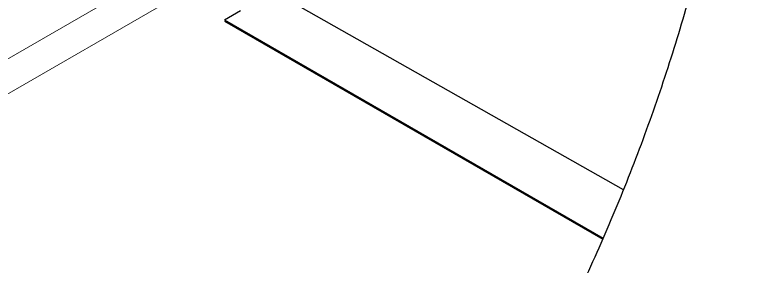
# Model space of a CAD drawing. Header units: millimetres. Extents: x -5 to 1510635, y -6 to 71285.
# Drawn here: x 1277114 to 1278353, y 10914 to 11332 of the extents above; entities that cross this region are included whole.
import ezdxf

# ---------------------------------------------------------------- set-up
doc = ezdxf.new("R2010")
doc.units = ezdxf.units.MM
doc.header["$LTSCALE"] = 1000
doc.linetypes.add('HIDDEN', pattern=[0.375, 0.25, -0.125])
doc.linetypes.add('PHANTOM', pattern=[2.5, 1.25, -0.25, 0.25, -0.25, 0.25, -0.25])
for name, color, linetype in [('2', 42, 'Continuous'), ('MP-4', 4, 'HIDDEN'), ('MP-8', 8, 'Continuous'), ('MP-DE-0001', 7, 'Continuous')]:
    doc.layers.add(name, color=color, linetype=linetype)

msp = doc.modelspace()

# ---------------------------------------------------------------- linework, layer by layer
at = {"layer": '2', "color": 6, "linetype": 'PHANTOM'}
msp.add_arc((1275218.259, 12212.212), 3135.026, 146.209252, 107.895356, dxfattribs=at)
at = {"layer": 'MP-4', "color": 1, "linetype": 'Continuous', "lineweight": 15}
msp.add_line((1276703.007, 11028.19), (1277329.061, 11389.643), dxfattribs=at)
at = {"layer": 'MP-8', "lineweight": 15}
msp.add_line((1276741.367, 10992.36), (1277385.548, 11364.277), dxfattribs=at)
at = {"layer": 'MP-DE-0001', "color": 7, "linetype": 'Continuous'}
for p, q in [((1278126.147, 11040.642), (1277490.241, 11401.154)), ((1277462.664, 11323.584), (1277489.359, 11338.996)), ((1277462.664, 11323.584), (1278092.356, 10960.031)), ((1277462.664, 11321.546), (1278091.646, 10958.403))]:
    msp.add_line(p, q, dxfattribs=at)

doc.saveas('drawing.dxf')
